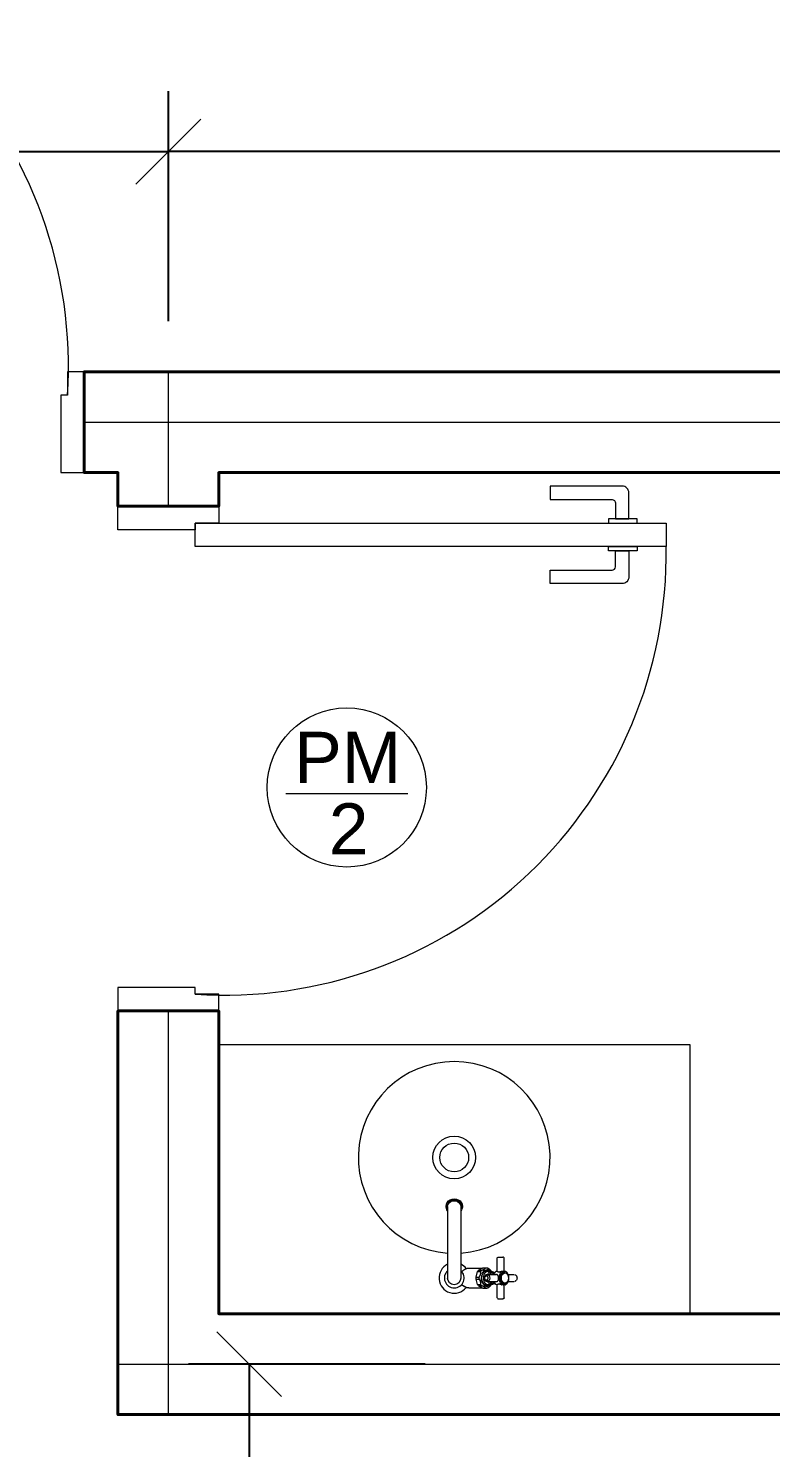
# Model space of a CAD drawing. Header units: millimetres. Extents: x 1865 to 2133, y 1062 to 1142.
# Drawn here: x 1975.073 to 1976.176, y 1084.505 to 1086.614 of the extents above; entities that cross this region are included whole.
import ezdxf

# ---------------------------------------------------------------- set-up
doc = ezdxf.new("R2010")
doc.units = ezdxf.units.MM
doc.header["$PDMODE"] = 35
doc.linetypes.add('CONTINU', pattern=[0])
for name, color, linetype, lineweight in [('Cota', 7, 'Continuous', 9), ('Eixo', 1, 'Continuous', 9), ('ESQUADRIAS', 250, 'Continuous', 9), ('L_DECA', 7, 'Continuous', 13), ('Plarga', 7, 'Continuous', 40), ('texto', 7, 'Continuous', 13)]:
    doc.layers.add(name, color=color, linetype=linetype, lineweight=lineweight)
doc.styles.add('arial', font='arial.ttf')
doc.styles.add('romans15', font='romans.shx', dxfattribs={"width": 0.9, "oblique": 15})
doc.dimstyles.new('COTA_50', dxfattribs={"dimscale": 0.5, "dimtxt": 0.181, "dimasz": 0.193, "dimexe": 0.18, "dimexo": 0.15, "dimgap": 0.085, "dimtad": 1, "dimzin": 4, "dimdsep": 46, "dimtxsty": 'romans15', "dimblk1": 'OBLIQUE', "dimblk2": 'OBLIQUE', "dimsah": 1, "dimcen": 0.09, "dimclrd": 256, "dimclre": 256, "dimclrt": 256, "dimadec": 0, "dimazin": 0, "dimtfac": 1, "dimtmove": 2, "dimatfit": 3, "dimldrblk": 'NONE', "dimfxl": 1, "dimtolj": 1, "dimtzin": 1, "dimarcsym": 0})

# ---------------------------------------------------------------- blocks, each defined once
blk = doc.blocks.new('_OBLIQUE')
at = {"color": 0, "linetype": 'ByBlock'}
blk.add_line((-0.5, -0.5), (0.5, 0.5), dxfattribs=at)
blk = doc.blocks.new('*D245')
at = {"layer": 'Cota', "lineweight": -2, "transparency": 16777216}
for p, q in [((1975.6628, 1084.6293), (1975.3109, 1084.6293)), ((1975.4009, 1084.6293), (1975.4009, 1080.5293)), ((1975.1852, 1080.5293), (1975.4909, 1080.5293))]:
    blk.add_line(p, q, dxfattribs=at)
at = {"layer": 'Defpoints', "color": 0, "transparency": 16777216}
for p in [(1975.7378, 1084.6293), (1975.1102, 1080.5293), (1975.4009, 1080.5293)]:
    blk.add_point(p, dxfattribs=at)
at = {"layer": 'Cota', "lineweight": -2, "transparency": 16777216, "xscale": 0.0965, "yscale": 0.0965, "zscale": 0.0965}
for p, rotation in [((1975.4009, 1084.6293), 90), ((1975.4009, 1080.5293), 270)]:
    blk.add_blockref('_OBLIQUE', p, dxfattribs=dict(at, rotation=rotation))
at = {"layer": 'Cota', "transparency": 16777216, "insert": (1975.3131, 1082.5793), "char_height": 0.0905, "attachment_point": 5, "rotation": 90, "style": 'romans15'}
blk.add_mtext('\\A1;4.10', dxfattribs=at)
blk = doc.blocks.new('_None')
blk = doc.blocks.new('*D261')
at = {"layer": 'Cota', "lineweight": -2, "transparency": 16777216}
for p, q in [((1975.2808, 1086.1793), (1975.2808, 1086.5214)), ((1977.6308, 1086.1749), (1977.6308, 1086.5214)), ((1977.6308, 1086.4314), (1975.2808, 1086.4314))]:
    blk.add_line(p, q, dxfattribs=at)
at = {"layer": 'Defpoints', "color": 0, "transparency": 16777216}
for p in [(1975.2808, 1086.4314), (1975.2808, 1086.1043), (1977.6308, 1086.0999)]:
    blk.add_point(p, dxfattribs=at)
at = {"layer": 'Cota', "lineweight": -2, "transparency": 16777216, "xscale": 0.0965, "yscale": 0.0965, "zscale": 0.0965, "rotation": 180}
blk.add_blockref('_OBLIQUE', (1975.2808, 1086.4314), dxfattribs=at)
at = {"layer": 'Cota', "lineweight": -2, "transparency": 16777216, "xscale": 0.0965, "yscale": 0.0965, "zscale": 0.0965}
blk.add_blockref('_OBLIQUE', (1977.6308, 1086.4314), dxfattribs=at)
at = {"layer": 'Cota', "transparency": 16777216, "insert": (1976.4558, 1086.5191), "char_height": 0.0905, "attachment_point": 5, "style": 'romans15'}
blk.add_mtext('\\A1;2.35', dxfattribs=at)
blk = doc.blocks.new('*D262')
at = {"layer": 'Cota', "lineweight": -2, "transparency": 16777216}
for p, q in [((1974.2808, 1086.1749), (1974.2808, 1086.5214)), ((1975.2808, 1086.1793), (1975.2808, 1086.5214)), ((1974.2808, 1086.4314), (1975.2808, 1086.4314))]:
    blk.add_line(p, q, dxfattribs=at)
at = {"layer": 'Defpoints', "color": 0, "transparency": 16777216}
for p in [(1975.2808, 1086.4314), (1974.2808, 1086.0999), (1975.2808, 1086.1043)]:
    blk.add_point(p, dxfattribs=at)
at = {"layer": 'Cota', "lineweight": -2, "transparency": 16777216, "xscale": 0.0965, "yscale": 0.0965, "zscale": 0.0965, "rotation": 180}
blk.add_blockref('_OBLIQUE', (1974.2808, 1086.4314), dxfattribs=at)
at = {"layer": 'Cota', "lineweight": -2, "transparency": 16777216, "xscale": 0.0965, "yscale": 0.0965, "zscale": 0.0965}
blk.add_blockref('_OBLIQUE', (1975.2808, 1086.4314), dxfattribs=at)
at = {"layer": 'Cota', "transparency": 16777216, "insert": (1974.7808, 1086.5191), "char_height": 0.0905, "attachment_point": 5, "style": 'romans15'}
blk.add_mtext('\\A1;1.00', dxfattribs=at)
blk = doc.blocks.new('*D629')
at = {"layer": 'Cota', "lineweight": -2, "transparency": 16777216}
for p, q in [((1962.8642, 1091.4446), (1962.574, 1091.2937)), ((1962.6539, 1091.3352), (1975.5039, 1066.6352)), ((1975.7142, 1066.7446), (1975.424, 1066.5937))]:
    blk.add_line(p, q, dxfattribs=at)
at = {"layer": 'Defpoints', "color": 0, "transparency": 16777216}
for p in [(1962.9308, 1091.4793), (1975.7808, 1066.7793), (1975.5039, 1066.6352)]:
    blk.add_point(p, dxfattribs=at)
at = {"layer": 'Cota', "lineweight": -2, "transparency": 16777216, "xscale": 0.0965, "yscale": 0.0965, "zscale": 0.0965}
for p, rotation in [((1962.6539, 1091.3352), 117.4853861439191), ((1975.5039, 1066.6352), 297.4853861439191)]:
    blk.add_blockref('_OBLIQUE', p, dxfattribs=dict(at, rotation=rotation))
at = {"layer": 'Cota', "transparency": 16777216, "insert": (1969.1567, 1079.0257), "char_height": 0.0905, "attachment_point": 5, "rotation": 297.4854, "style": 'romans15'}
blk.add_mtext('\\A1;27.84', dxfattribs=at)

msp = doc.modelspace()

# ---------------------------------------------------------------- linework, layer by layer
at = {"layer": 'Cota', "color": 0}
msp.add_lwpolyline([(1975.4553, 1085.4772), (1975.6366, 1085.4772)], dxfattribs=at)
msp.add_circle((1975.546, 1085.4864), 0.1183, dxfattribs=at)
at = {"layer": 'Eixo'}
for points in [[(1975.2808, 1085.9043), (1975.2808, 1086.1043)], [(1975.1558, 1086.0293), (1977.7058, 1086.0293)], [(1975.2808, 1084.5543), (1975.2808, 1085.1543)], [(1975.2058, 1084.6293), (1977.7058, 1084.6293)]]:
    msp.add_lwpolyline(points, dxfattribs=at)
at = {"layer": 'ESQUADRIAS'}
for points in [[(1975.1558, 1085.9543), (1975.1558, 1086.1043), (1975.1308, 1086.1043), (1975.1308, 1086.0693), (1975.1208, 1086.0693), (1975.1208, 1085.9543)], [(1975.2058, 1085.9043), (1975.3558, 1085.9043), (1975.3558, 1085.8793), (1975.3208, 1085.8793), (1975.3208, 1085.8693), (1975.2058, 1085.8693)], [(1975.3208, 1085.8443), (1975.3208, 1085.8793), (1976.0208, 1085.8793), (1976.0208, 1085.8443)], [(1975.9353, 1085.8856), (1975.9353, 1085.8793), (1975.9779, 1085.8793), (1975.9779, 1085.8856)], [(1975.9353, 1085.8379), (1975.9353, 1085.8443), (1975.9779, 1085.8443), (1975.9779, 1085.8379)], [(1975.2058, 1085.1543), (1975.3558, 1085.1543), (1975.3558, 1085.1793), (1975.3208, 1085.1793), (1975.3208, 1085.1893), (1975.2058, 1085.1893)]]:
    msp.add_lwpolyline(points, close=True, dxfattribs=at)
for points in [[(1975.9653, 1085.8856), (1975.9653, 1085.9242, 0.414214), (1975.9553, 1085.9342), (1975.8483, 1085.9342), (1975.8483, 1085.9142), (1975.9403, 1085.9142, -0.414214), (1975.9453, 1085.9092), (1975.9453, 1085.8856)], [(1975.9653, 1085.8379), (1975.9653, 1085.7993, -0.414214), (1975.9553, 1085.7893), (1975.8483, 1085.7893), (1975.8483, 1085.8093), (1975.9403, 1085.8093, 0.414214), (1975.9453, 1085.8143), (1975.9453, 1085.8379)]]:
    msp.add_lwpolyline(points, format="xyb", close=True, dxfattribs=at)
for centre, start, end in [((1974.4757, 1086.1128), 356.1934, 90.869), ((1975.3644, 1085.8343), 266.1934, 0.869)]:
    msp.add_arc(centre, 0.6565, start, end, dxfattribs=at)
at = {"layer": 'L_DECA'}
msp.add_lwpolyline([(1975.3558, 1084.7043), (1975.3558, 1085.1043), (1976.0558, 1085.1043), (1976.0558, 1084.7043), (1975.3558, 1084.7043)], dxfattribs=at)
at = {"layer": 'L_DECA', "linetype": 'CONTINU', "lineweight": 5}
for points in [[(1975.7058, 1084.9047, -1), (1975.7058, 1084.9683)], [(1975.7058, 1084.9151, -1), (1975.7058, 1084.9579)], [(1975.7058, 1084.9683, -1), (1975.7058, 1084.9047)], [(1975.7058, 1084.9579, -1), (1975.7058, 1084.9151)], [(1975.7168, 1084.7671, -0.006556), (1975.7189, 1084.7687)], [(1975.7405, 1084.7668, -0.046105), (1975.742, 1084.7689)], [(1975.7452, 1084.7668, -0.046085), (1975.7466, 1084.7689)], [(1975.7519, 1084.7609, 0.203855), (1975.7516, 1084.7606)], [(1975.754, 1084.7623, 0.14855), (1975.7535, 1084.7622)], [(1975.754, 1084.7623, -0.087895), (1975.7549, 1084.7625)], [(1975.7597, 1084.7689, -0.046677), (1975.7611, 1084.7669)], [(1975.7612, 1084.7669), (1975.7618, 1084.7669, -0.061494), (1975.7629, 1084.7666)], [(1975.7633, 1084.7665, 0.139221), (1975.7629, 1084.7666)], [(1975.765, 1084.7643, 0.049914), (1975.7641, 1084.7625)], [(1975.765, 1084.7643, -0.190053), (1975.7653, 1084.7646)], [(1975.7684, 1084.7672, -0.139204), (1975.7689, 1084.7673)], [(1975.7815, 1084.7673, -0.137981), (1975.7818, 1084.7673)], [(1975.7849, 1084.7646, -0.186293), (1975.7851, 1084.7645)], [(1975.7958, 1084.7623, -0.148543), (1975.7962, 1084.7622)], [(1975.7979, 1084.7609, -0.203841), (1975.7981, 1084.7606)], [(1975.7156, 1084.7573, -1), (1975.6959, 1084.7573)], [(1975.7168, 1084.7475, 0.006555), (1975.7189, 1084.746)], [(1975.742, 1084.7457, -0.047219), (1975.7405, 1084.7479)], [(1975.7466, 1084.7457, -0.047199), (1975.7452, 1084.7479)], [(1975.7474, 1084.7512, -0.048815), (1975.7465, 1084.7541)], [(1975.7519, 1084.7538, -0.203827), (1975.7516, 1084.7541)], [(1975.754, 1084.7523, -0.148551), (1975.7535, 1084.7525)], [(1975.7549, 1084.7521, -0.088714), (1975.754, 1084.7523)], [(1975.7611, 1084.7477, -0.031672), (1975.7602, 1084.7463)], [(1975.7629, 1084.748), (1975.7624, 1084.7479, -0.063098), (1975.7612, 1084.7477)], [(1975.7633, 1084.7481, -0.139217), (1975.7629, 1084.748)], [(1975.7641, 1084.7521, 0.048704), (1975.765, 1084.7504)], [(1975.765, 1084.7504, 0.190077), (1975.7653, 1084.7501)], [(1975.7684, 1084.7475, 0.139219), (1975.7689, 1084.7473)], [(1975.7815, 1084.7473, 0.137983), (1975.7818, 1084.7474)], [(1975.7849, 1084.75, 0.186391), (1975.7851, 1084.7502)], [(1975.7958, 1084.7523, 0.148556), (1975.7962, 1084.7525)], [(1975.7979, 1084.7538, 0.203821), (1975.7981, 1084.7541)]]:
    msp.add_lwpolyline(points, format="xyb", dxfattribs=at)
at = {"layer": 'L_DECA', "lineweight": 5}
for points in [[(1975.6937, 1084.8634), (1975.6937, 1084.8643)], [(1975.7179, 1084.8634), (1975.7179, 1084.8643)]]:
    msp.add_lwpolyline(points, dxfattribs=at)
at = {"layer": 'L_DECA', "linetype": 'CONTINU', "lineweight": 5}
for points in [[(1975.6959, 1084.8634), (1975.6959, 1084.7573)], [(1975.7156, 1084.8634), (1975.7156, 1084.7573)], [(1975.7697, 1084.7865), (1975.7698, 1084.7873), (1975.7702, 1084.7879), (1975.7709, 1084.7883)], [(1975.7697, 1084.767), (1975.7697, 1084.7865)], [(1975.7709, 1084.7883), (1975.7716, 1084.7884)], [(1975.7716, 1084.7884), (1975.7782, 1084.7884)], [(1975.7789, 1084.7883), (1975.7782, 1084.7884)], [(1975.7801, 1084.7865), (1975.7799, 1084.7873), (1975.7795, 1084.7879), (1975.7789, 1084.7883)], [(1975.7801, 1084.7677), (1975.7801, 1084.7865)], [(1975.7189, 1084.7687), (1975.7199, 1084.7693)], [(1975.7199, 1084.7693), (1975.7204, 1084.7696)], [(1975.7204, 1084.7696), (1975.7212, 1084.7701)], [(1975.7212, 1084.7701), (1975.7217, 1084.7704)], [(1975.7217, 1084.7704), (1975.7221, 1084.7706)], [(1975.7221, 1084.7706), (1975.7229, 1084.7711)], [(1975.7229, 1084.7711), (1975.7237, 1084.7715)], [(1975.7237, 1084.7715), (1975.7239, 1084.7716)], [(1975.7239, 1084.7716), (1975.7243, 1084.7717)], [(1975.7243, 1084.7717), (1975.7247, 1084.7718)], [(1975.7247, 1084.7718), (1975.725, 1084.7718)], [(1975.725, 1084.7718), (1975.7252, 1084.7718)], [(1975.7252, 1084.7718), (1975.7257, 1084.7719)], [(1975.7257, 1084.7719), (1975.7263, 1084.7719)], [(1975.7263, 1084.7719), (1975.7264, 1084.7719)], [(1975.7264, 1084.7719), (1975.7268, 1084.7719)], [(1975.7268, 1084.7719), (1975.7274, 1084.7719)], [(1975.7274, 1084.7719), (1975.7277, 1084.7719)], [(1975.7277, 1084.7719), (1975.747, 1084.7719)], [(1975.7382, 1084.7583), (1975.7383, 1084.7586)], [(1975.7382, 1084.7581), (1975.7382, 1084.7583)], [(1975.7382, 1084.7578), (1975.7382, 1084.7581)], [(1975.7383, 1084.7588), (1975.7405, 1084.7668)], [(1975.7383, 1084.7588), (1975.7429, 1084.7588)], [(1975.7383, 1084.7586), (1975.7383, 1084.7588)], [(1975.7405, 1084.7668), (1975.7452, 1084.7668)], [(1975.742, 1084.7689), (1975.7474, 1084.7722)], [(1975.742, 1084.7689), (1975.7466, 1084.7689)], [(1975.7429, 1084.7588), (1975.743, 1084.7589)], [(1975.7429, 1084.7584), (1975.7429, 1084.7588)], [(1975.7429, 1084.7573), (1975.7429, 1084.7584)], [(1975.743, 1084.7589), (1975.7431, 1084.759)], [(1975.7431, 1084.759), (1975.7432, 1084.7591)], [(1975.7432, 1084.7591), (1975.7433, 1084.7593)], [(1975.7433, 1084.7593), (1975.7434, 1084.7594)], [(1975.7434, 1084.7594), (1975.7435, 1084.7595)], [(1975.7435, 1084.7596), (1975.7436, 1084.7597)], [(1975.7435, 1084.7595), (1975.7435, 1084.7596)], [(1975.7436, 1084.7597), (1975.7437, 1084.7599)], [(1975.7437, 1084.7599), (1975.7438, 1084.76)], [(1975.7438, 1084.7601), (1975.7439, 1084.7603)], [(1975.7438, 1084.76), (1975.7438, 1084.7601)], [(1975.7439, 1084.7603), (1975.744, 1084.7605)], [(1975.744, 1084.7605), (1975.7442, 1084.7608)], [(1975.7442, 1084.7608), (1975.7443, 1084.7611)], [(1975.7443, 1084.7611), (1975.7444, 1084.7613)], [(1975.7444, 1084.7613), (1975.7445, 1084.7616)], [(1975.7445, 1084.7616), (1975.7446, 1084.7619)], [(1975.7446, 1084.7619), (1975.7447, 1084.7622)], [(1975.7447, 1084.7622), (1975.7448, 1084.7625)], [(1975.7448, 1084.7625), (1975.7449, 1084.7628)], [(1975.7449, 1084.7628), (1975.745, 1084.7632)], [(1975.745, 1084.7635), (1975.7451, 1084.7637)], [(1975.745, 1084.7632), (1975.745, 1084.7635)], [(1975.7451, 1084.7637), (1975.7452, 1084.7641)], [(1975.7452, 1084.7666), (1975.7452, 1084.7668)], [(1975.7453, 1084.7664), (1975.7452, 1084.7666)], [(1975.7452, 1084.7645), (1975.7453, 1084.7647)], [(1975.7452, 1084.7643), (1975.7452, 1084.7645)], [(1975.7452, 1084.7641), (1975.7452, 1084.7643)], [(1975.7453, 1084.7662), (1975.7453, 1084.7664)], [(1975.7453, 1084.7661), (1975.7453, 1084.7662)], [(1975.7453, 1084.766), (1975.7453, 1084.7661)], [(1975.7453, 1084.7659), (1975.7453, 1084.766)], [(1975.7454, 1084.7658), (1975.7453, 1084.7659)], [(1975.7453, 1084.7655), (1975.7454, 1084.7656)], [(1975.7453, 1084.7653), (1975.7453, 1084.7655)], [(1975.7453, 1084.7651), (1975.7453, 1084.7653)], [(1975.7453, 1084.7649), (1975.7453, 1084.7651)], [(1975.7453, 1084.7647), (1975.7453, 1084.7649)], [(1975.7454, 1084.7656), (1975.7454, 1084.7658)], [(1975.7474, 1084.7635), (1975.7468, 1084.7618), (1975.7464, 1084.76), (1975.7462, 1084.7582)], [(1975.7462, 1084.7573), (1975.7462, 1084.7582)], [(1975.7466, 1084.7689), (1975.7467, 1084.7689)], [(1975.7467, 1084.7689), (1975.7468, 1084.769)], [(1975.7468, 1084.769), (1975.747, 1084.769)], [(1975.747, 1084.769), (1975.7471, 1084.7691)], [(1975.747, 1084.7573), (1975.7472, 1084.7603), (1975.748, 1084.7629), (1975.7492, 1084.7652), (1975.7507, 1084.7669), (1975.7526, 1084.768), (1975.7546, 1084.7684)], [(1975.7471, 1084.7691), (1975.7472, 1084.7691)], [(1975.7472, 1084.7691), (1975.7473, 1084.7691)], [(1975.7473, 1084.7691), (1975.7474, 1084.7692)], [(1975.7474, 1084.7722), (1975.7476, 1084.7722)], [(1975.7474, 1084.7692), (1975.7475, 1084.7692)], [(1975.7474, 1084.7635), (1975.748, 1084.7648)], [(1975.7475, 1084.7692), (1975.7476, 1084.7693)], [(1975.7476, 1084.7722), (1975.7477, 1084.7723)], [(1975.7476, 1084.7693), (1975.7478, 1084.7693)], [(1975.7477, 1084.7723), (1975.7479, 1084.7723)], [(1975.7478, 1084.7693), (1975.7479, 1084.7694)], [(1975.7479, 1084.7723), (1975.7481, 1084.7723)], [(1975.7479, 1084.7694), (1975.748, 1084.7694)], [(1975.748, 1084.7694), (1975.7482, 1084.7695)], [(1975.748, 1084.7648), (1975.7487, 1084.766)], [(1975.7481, 1084.7723), (1975.7483, 1084.7723)], [(1975.7482, 1084.7695), (1975.7484, 1084.7696)], [(1975.7483, 1084.7723), (1975.7484, 1084.7723)], [(1975.7484, 1084.7723), (1975.7531, 1084.7724)], [(1975.7484, 1084.7696), (1975.7486, 1084.7697)], [(1975.7486, 1084.7697), (1975.7488, 1084.7698)], [(1975.7487, 1084.766), (1975.7491, 1084.7666)], [(1975.7488, 1084.7698), (1975.7489, 1084.7699)], [(1975.7489, 1084.7699), (1975.749, 1084.7699)], [(1975.749, 1084.7699), (1975.7493, 1084.77)], [(1975.7491, 1084.7666), (1975.7504, 1084.7679)], [(1975.7557, 1084.7669), (1975.7539, 1084.7666), (1975.7524, 1084.7656), (1975.751, 1084.7641), (1975.75, 1084.7622), (1975.7493, 1084.7599), (1975.7491, 1084.7573)], [(1975.7493, 1084.77), (1975.7494, 1084.7701)], [(1975.7494, 1084.7701), (1975.7496, 1084.7702)], [(1975.7496, 1084.7702), (1975.7498, 1084.7704)], [(1975.7498, 1084.7704), (1975.7501, 1084.7705)], [(1975.7501, 1084.7705), (1975.7503, 1084.7706)], [(1975.7503, 1084.7706), (1975.7505, 1084.7707)], [(1975.7504, 1084.7679), (1975.751, 1084.7684), (1975.7517, 1084.7688), (1975.7524, 1084.7691)], [(1975.7505, 1084.7707), (1975.7508, 1084.7709)], [(1975.7516, 1084.7606), (1975.7511, 1084.7596), (1975.7508, 1084.7585), (1975.7507, 1084.7573)], [(1975.7508, 1084.7709), (1975.7509, 1084.771)], [(1975.7509, 1084.771), (1975.7511, 1084.7712)], [(1975.7511, 1084.7712), (1975.7513, 1084.7713)], [(1975.7513, 1084.7713), (1975.7514, 1084.7714)], [(1975.7513, 1084.7582), (1975.7515, 1084.7587)], [(1975.7513, 1084.7578), (1975.7513, 1084.7582)], [(1975.7514, 1084.7714), (1975.7515, 1084.7715)], [(1975.7515, 1084.7715), (1975.7516, 1084.7716)], [(1975.7515, 1084.7587), (1975.7516, 1084.759)], [(1975.7516, 1084.7716), (1975.7517, 1084.7717)], [(1975.7516, 1084.759), (1975.7518, 1084.7594)], [(1975.7517, 1084.7717), (1975.7518, 1084.7718)], [(1975.7518, 1084.7718), (1975.7519, 1084.7719)], [(1975.7518, 1084.7594), (1975.752, 1084.7597)], [(1975.7519, 1084.7719), (1975.752, 1084.772)], [(1975.7535, 1084.7622), (1975.7529, 1084.7619), (1975.7523, 1084.7614), (1975.7519, 1084.7609)], [(1975.752, 1084.7721), (1975.7531, 1084.7724)], [(1975.752, 1084.772), (1975.752, 1084.7721)], [(1975.752, 1084.7597), (1975.7522, 1084.76)], [(1975.7522, 1084.76), (1975.7525, 1084.7602)], [(1975.7524, 1084.7691), (1975.7535, 1084.7695)], [(1975.7525, 1084.7602), (1975.7528, 1084.7604)], [(1975.7528, 1084.7604), (1975.753, 1084.7605)], [(1975.753, 1084.7605), (1975.7534, 1084.7606)], [(1975.7538, 1084.7722), (1975.7531, 1084.7724)], [(1975.7534, 1084.7606), (1975.7537, 1084.7606)], [(1975.7535, 1084.7695), (1975.7546, 1084.7696)], [(1975.754, 1084.7606), (1975.7537, 1084.7606)], [(1975.7541, 1084.7722), (1975.7538, 1084.7722)], [(1975.7543, 1084.7605), (1975.754, 1084.7606)], [(1975.7564, 1084.7719), (1975.7541, 1084.7722)], [(1975.7542, 1084.7722), (1975.7541, 1084.7722)], [(1975.7544, 1084.7722), (1975.7542, 1084.7722)], [(1975.7546, 1084.7603), (1975.7543, 1084.7605)], [(1975.7545, 1084.7721), (1975.7544, 1084.7722)], [(1975.7546, 1084.7721), (1975.7545, 1084.7721)], [(1975.7548, 1084.772), (1975.7546, 1084.7721)], [(1975.7551, 1084.7695), (1975.7546, 1084.7696)], [(1975.7546, 1084.7684), (1975.7559, 1084.7683), (1975.7572, 1084.7678), (1975.7584, 1084.7669)], [(1975.7549, 1084.7601), (1975.7546, 1084.7603)], [(1975.7549, 1084.7719), (1975.7548, 1084.772)], [(1975.755, 1084.7719), (1975.7549, 1084.7719)], [(1975.7549, 1084.7625), (1975.7687, 1084.7625)], [(1975.7549, 1084.7625), (1975.7564, 1084.7621), (1975.7576, 1084.761), (1975.7584, 1084.7593), (1975.7587, 1084.7573)], [(1975.7552, 1084.7599), (1975.7549, 1084.7601)], [(1975.7552, 1084.7718), (1975.755, 1084.7719)], [(1975.7588, 1084.7679), (1975.7576, 1084.7687), (1975.7564, 1084.7693), (1975.7551, 1084.7695)], [(1975.7553, 1084.7718), (1975.7552, 1084.7718)], [(1975.7554, 1084.7597), (1975.7552, 1084.7599)], [(1975.7554, 1084.7717), (1975.7553, 1084.7718)], [(1975.7555, 1084.7717), (1975.7554, 1084.7717)], [(1975.7556, 1084.7593), (1975.7554, 1084.7597)], [(1975.7557, 1084.7716), (1975.7555, 1084.7717)], [(1975.7558, 1084.759), (1975.7556, 1084.7593)], [(1975.7559, 1084.7715), (1975.7557, 1084.7716)], [(1975.7557, 1084.7669), (1975.7612, 1084.7669)], [(1975.7557, 1084.7625), (1975.7568, 1084.7644), (1975.7581, 1084.7658), (1975.7596, 1084.7666), (1975.7612, 1084.7669)], [(1975.7559, 1084.7585), (1975.7558, 1084.759)], [(1975.7561, 1084.7714), (1975.7559, 1084.7715)], [(1975.756, 1084.7582), (1975.7559, 1084.7585)], [(1975.7561, 1084.7577), (1975.756, 1084.7582)], [(1975.7564, 1084.7713), (1975.7561, 1084.7714)], [(1975.7564, 1084.7713), (1975.7564, 1084.7719)], [(1975.7565, 1084.7712), (1975.7564, 1084.7713)], [(1975.7568, 1084.7711), (1975.7565, 1084.7712)], [(1975.757, 1084.7709), (1975.7568, 1084.7711)], [(1975.7572, 1084.7708), (1975.757, 1084.7709)], [(1975.7574, 1084.7707), (1975.7572, 1084.7708)], [(1975.7576, 1084.7705), (1975.7574, 1084.7707)], [(1975.7579, 1084.7704), (1975.7576, 1084.7705)], [(1975.7581, 1084.7703), (1975.7579, 1084.7704)], [(1975.7579, 1084.7625), (1975.7583, 1084.7631)], [(1975.7582, 1084.7702), (1975.7581, 1084.7703)], [(1975.7584, 1084.77), (1975.7582, 1084.7702)], [(1975.7583, 1084.7631), (1975.7584, 1084.7633)], [(1975.7586, 1084.7699), (1975.7584, 1084.77)], [(1975.7584, 1084.7633), (1975.759, 1084.764)], [(1975.7584, 1084.7625), (1975.7586, 1084.7628)], [(1975.7587, 1084.7699), (1975.7586, 1084.7699)], [(1975.7586, 1084.7628), (1975.759, 1084.7633)], [(1975.7588, 1084.7698), (1975.7587, 1084.7699)], [(1975.7589, 1084.7697), (1975.7588, 1084.7698)], [(1975.7597, 1084.7669), (1975.7588, 1084.7679)], [(1975.759, 1084.7696), (1975.7589, 1084.7697)], [(1975.7591, 1084.7695), (1975.759, 1084.7696)], [(1975.759, 1084.764), (1975.7595, 1084.7644)], [(1975.759, 1084.7633), (1975.7592, 1084.7635)], [(1975.7592, 1084.7694), (1975.7591, 1084.7695)], [(1975.7597, 1084.7689), (1975.7592, 1084.7694)], [(1975.7592, 1084.7635), (1975.7594, 1084.7637)], [(1975.7594, 1084.7637), (1975.7598, 1084.7641)], [(1975.7595, 1084.7644), (1975.7596, 1084.7645)], [(1975.7596, 1084.7645), (1975.7602, 1084.765)], [(1975.7598, 1084.7641), (1975.7603, 1084.7644)], [(1975.7602, 1084.765), (1975.7609, 1084.7653)], [(1975.7603, 1084.7644), (1975.7606, 1084.7646)], [(1975.7606, 1084.7646), (1975.7608, 1084.7647)], [(1975.7608, 1084.7647), (1975.7613, 1084.7649)], [(1975.7609, 1084.7653), (1975.7616, 1084.7655)], [(1975.7613, 1084.7649), (1975.7618, 1084.765)], [(1975.7616, 1084.7655), (1975.7623, 1084.7655)], [(1975.7618, 1084.765), (1975.7623, 1084.765)], [(1975.7619, 1084.7625), (1975.7625, 1084.7629), (1975.7631, 1084.7631), (1975.7637, 1084.7631)], [(1975.7631, 1084.7654), (1975.7623, 1084.7655)], [(1975.7627, 1084.765), (1975.7623, 1084.765)], [(1975.7631, 1084.7649), (1975.7627, 1084.765)], [(1975.7637, 1084.7652), (1975.7631, 1084.7654)], [(1975.7635, 1084.7648), (1975.7631, 1084.7649)], [(1975.7656, 1084.7649), (1975.7648, 1084.7656), (1975.7641, 1084.7661), (1975.7633, 1084.7665)], [(1975.7639, 1084.7646), (1975.7635, 1084.7648)], [(1975.7638, 1084.7652), (1975.7637, 1084.7652)], [(1975.7637, 1084.7631), (1975.7644, 1084.7631)], [(1975.7645, 1084.7648), (1975.7638, 1084.7652)], [(1975.7642, 1084.7645), (1975.7639, 1084.7646)], [(1975.7646, 1084.7642), (1975.7642, 1084.7645)], [(1975.7651, 1084.7644), (1975.7645, 1084.7648)], [(1975.7697, 1084.7676), (1975.7681, 1084.767), (1975.7667, 1084.7659), (1975.7655, 1084.7643), (1975.7646, 1084.7625)], [(1975.7649, 1084.764), (1975.7646, 1084.7642)], [(1975.7684, 1084.7672), (1975.7672, 1084.7666), (1975.7662, 1084.7657), (1975.7653, 1084.7646)], [(1975.7693, 1084.7625), (1975.7687, 1084.7625)], [(1975.7696, 1084.7624), (1975.7693, 1084.7625)], [(1975.7697, 1084.7623), (1975.7696, 1084.7624)], [(1975.7697, 1084.7669), (1975.7697, 1084.767)], [(1975.7698, 1084.7667), (1975.7697, 1084.7669)], [(1975.7699, 1084.7622), (1975.7697, 1084.7623)], [(1975.77, 1084.7666), (1975.7698, 1084.7667)], [(1975.7702, 1084.762), (1975.7699, 1084.7622)], [(1975.7702, 1084.7665), (1975.77, 1084.7666)], [(1975.7705, 1084.7664), (1975.7702, 1084.7665)], [(1975.7703, 1084.7619), (1975.7702, 1084.762)], [(1975.7704, 1084.7618), (1975.7703, 1084.7619)], [(1975.7705, 1084.7617), (1975.7704, 1084.7618)], [(1975.7708, 1084.7663), (1975.7705, 1084.7664)], [(1975.7708, 1084.7612), (1975.7705, 1084.7617)], [(1975.7713, 1084.7663), (1975.7708, 1084.7663)], [(1975.7709, 1084.761), (1975.7708, 1084.7612)], [(1975.7711, 1084.7607), (1975.7709, 1084.761)], [(1975.7712, 1084.7602), (1975.7711, 1084.7607)], [(1975.7712, 1084.7602), (1975.7714, 1084.7596)], [(1975.7713, 1084.7663), (1975.7718, 1084.7663)], [(1975.7714, 1084.7595), (1975.7714, 1084.7596)], [(1975.7715, 1084.7589), (1975.7714, 1084.7595)], [(1975.7715, 1084.7587), (1975.7715, 1084.7589)], [(1975.7716, 1084.7581), (1975.7715, 1084.7587)], [(1975.7716, 1084.7573), (1975.7716, 1084.7581)], [(1975.7718, 1084.7663), (1975.7719, 1084.7663)], [(1975.7719, 1084.7663), (1975.7723, 1084.7664)], [(1975.7723, 1084.7664), (1975.7724, 1084.7664)], [(1975.7724, 1084.7664), (1975.7726, 1084.7664)], [(1975.7726, 1084.7573), (1975.7729, 1084.7601), (1975.7736, 1084.7626), (1975.7747, 1084.7647), (1975.7761, 1084.7663), (1975.7778, 1084.7673), (1975.7797, 1084.7677)], [(1975.7726, 1084.7664), (1975.7729, 1084.7665)], [(1975.7729, 1084.7665), (1975.7732, 1084.7666)], [(1975.7732, 1084.7666), (1975.7734, 1084.7666)], [(1975.7734, 1084.7666), (1975.7737, 1084.7667)], [(1975.7737, 1084.7667), (1975.7741, 1084.7668)], [(1975.774, 1084.7586), (1975.7742, 1084.7598)], [(1975.774, 1084.7573), (1975.774, 1084.7586)], [(1975.7741, 1084.7668), (1975.7747, 1084.7669)], [(1975.7742, 1084.7599), (1975.7745, 1084.7611)], [(1975.7742, 1084.7598), (1975.7742, 1084.7599)], [(1975.7745, 1084.7611), (1975.7748, 1084.762)], [(1975.7747, 1084.7669), (1975.7754, 1084.7671)], [(1975.7748, 1084.762), (1975.7749, 1084.7622)], [(1975.7749, 1084.7622), (1975.7754, 1084.7633)], [(1975.7804, 1084.7497), (1975.7788, 1084.75), (1975.7775, 1084.7509), (1975.7764, 1084.7524), (1975.7756, 1084.7542), (1975.7752, 1084.7563), (1975.7752, 1084.7584), (1975.7756, 1084.7604), (1975.7764, 1084.7623), (1975.7775, 1084.7637), (1975.7788, 1084.7647), (1975.7804, 1084.765)], [(1975.7754, 1084.7671), (1975.7761, 1084.7673)], [(1975.7754, 1084.7633), (1975.7758, 1084.764)], [(1975.7758, 1084.764), (1975.776, 1084.7642)], [(1975.776, 1084.7642), (1975.7766, 1084.7649)], [(1975.7761, 1084.7673), (1975.7767, 1084.7674)], [(1975.7766, 1084.7649), (1975.7772, 1084.7655)], [(1975.7767, 1084.7674), (1975.7768, 1084.7675)], [(1975.7768, 1084.7675), (1975.7774, 1084.7676)], [(1975.7772, 1084.7655), (1975.7773, 1084.7656)], [(1975.7773, 1084.7656), (1975.778, 1084.7661)], [(1975.7774, 1084.7676), (1975.7776, 1084.7676)], [(1975.7776, 1084.7676), (1975.7781, 1084.7677)], [(1975.778, 1084.7661), (1975.7787, 1084.7664)], [(1975.7781, 1084.7677), (1975.7787, 1084.7677)], [(1975.7787, 1084.7677), (1975.7797, 1084.7677)], [(1975.7787, 1084.7664), (1975.7796, 1084.7667)], [(1975.7796, 1084.7667), (1975.7804, 1084.7667)], [(1975.7797, 1084.7677), (1975.78, 1084.7676), (1975.7803, 1084.7672), (1975.7804, 1084.7667)], [(1975.7797, 1084.7677), (1975.7803, 1084.7677), (1975.7809, 1084.7675), (1975.7815, 1084.7673)], [(1975.7813, 1084.7667), (1975.7804, 1084.7667)], [(1975.7804, 1084.765), (1975.7811, 1084.7649)], [(1975.782, 1084.7664), (1975.7813, 1084.7667)], [(1975.7849, 1084.7646), (1975.784, 1084.7658), (1975.7829, 1084.7667), (1975.7818, 1084.7673)], [(1975.7822, 1084.7664), (1975.782, 1084.7664)], [(1975.783, 1084.766), (1975.7822, 1084.7664)], [(1975.7836, 1084.7655), (1975.783, 1084.766)], [(1975.7837, 1084.7654), (1975.7836, 1084.7655)], [(1975.7844, 1084.7646), (1975.7837, 1084.7654)], [(1975.7849, 1084.764), (1975.7844, 1084.7646)], [(1975.785, 1084.7638), (1975.7849, 1084.764)], [(1975.7856, 1084.7629), (1975.785, 1084.7638)], [(1975.7871, 1084.7573), (1975.7868, 1084.76), (1975.7861, 1084.7624), (1975.7851, 1084.7645)], [(1975.786, 1084.762), (1975.7856, 1084.7629)], [(1975.786, 1084.7619), (1975.786, 1084.762)], [(1975.7864, 1084.7608), (1975.786, 1084.7619)], [(1975.7861, 1084.7625), (1975.7948, 1084.7625)], [(1975.7866, 1084.7598), (1975.7864, 1084.7608)], [(1975.7866, 1084.7596), (1975.7866, 1084.7598)], [(1975.7868, 1084.7585), (1975.7866, 1084.7596)], [(1975.7868, 1084.7573), (1975.7868, 1084.7585)], [(1975.7962, 1084.7622), (1975.7969, 1084.7619), (1975.7974, 1084.7614), (1975.7979, 1084.7609)], [(1975.7981, 1084.7606), (1975.7986, 1084.7596), (1975.799, 1084.7585), (1975.7991, 1084.7573)], [(1975.7189, 1084.746), (1975.7212, 1084.7446)], [(1975.7199, 1084.7454), (1975.7189, 1084.746)], [(1975.7204, 1084.7451), (1975.7199, 1084.7454)], [(1975.7217, 1084.7443), (1975.7212, 1084.7446)], [(1975.7221, 1084.744), (1975.7217, 1084.7443)], [(1975.7229, 1084.7436), (1975.7221, 1084.744)], [(1975.7237, 1084.7432), (1975.7229, 1084.7436)], [(1975.7239, 1084.7431), (1975.7237, 1084.7432)], [(1975.7243, 1084.743), (1975.7239, 1084.7431)], [(1975.7247, 1084.7429), (1975.7243, 1084.743)], [(1975.725, 1084.7428), (1975.7247, 1084.7429)], [(1975.7252, 1084.7428), (1975.725, 1084.7428)], [(1975.7257, 1084.7428), (1975.7252, 1084.7428)], [(1975.7263, 1084.7427), (1975.7257, 1084.7428)], [(1975.7264, 1084.7427), (1975.7263, 1084.7427)], [(1975.7268, 1084.7427), (1975.7264, 1084.7427)], [(1975.7274, 1084.7427), (1975.7268, 1084.7427)], [(1975.7274, 1084.7427), (1975.7277, 1084.7427)], [(1975.7277, 1084.7427), (1975.747, 1084.7427)], [(1975.7382, 1084.7576), (1975.7382, 1084.7578)], [(1975.7382, 1084.7573), (1975.7382, 1084.7576)], [(1975.7382, 1084.7571), (1975.7382, 1084.7573)], [(1975.7382, 1084.7568), (1975.7382, 1084.7571)], [(1975.7382, 1084.7566), (1975.7382, 1084.7568)], [(1975.7382, 1084.7563), (1975.7382, 1084.7566)], [(1975.7383, 1084.7561), (1975.7382, 1084.7563)], [(1975.7383, 1084.7558), (1975.7383, 1084.7561)], [(1975.7383, 1084.7558), (1975.7429, 1084.7558)], [(1975.7405, 1084.7479), (1975.7383, 1084.7558)], [(1975.7405, 1084.7479), (1975.7452, 1084.7479)], [(1975.742, 1084.7457), (1975.7466, 1084.7457)], [(1975.7474, 1084.7424), (1975.742, 1084.7457)], [(1975.7429, 1084.7558), (1975.7429, 1084.7573)], [(1975.743, 1084.7557), (1975.7429, 1084.7558)], [(1975.7431, 1084.7556), (1975.743, 1084.7557)], [(1975.7432, 1084.7555), (1975.7431, 1084.7556)], [(1975.7432, 1084.7555), (1975.7432, 1084.7555)], [(1975.7434, 1084.7553), (1975.7432, 1084.7555)], [(1975.7435, 1084.7551), (1975.7434, 1084.7553)], [(1975.7436, 1084.755), (1975.7435, 1084.7551)], [(1975.7436, 1084.7549), (1975.7436, 1084.755)], [(1975.7437, 1084.7548), (1975.7436, 1084.7549)], [(1975.7438, 1084.7546), (1975.7437, 1084.7548)], [(1975.7439, 1084.7545), (1975.7438, 1084.7546)], [(1975.7439, 1084.7543), (1975.7439, 1084.7545)], [(1975.744, 1084.7541), (1975.7439, 1084.7543)], [(1975.7442, 1084.7538), (1975.744, 1084.7541)], [(1975.7442, 1084.7536), (1975.7442, 1084.7538)], [(1975.7444, 1084.7533), (1975.7442, 1084.7536)], [(1975.7445, 1084.753), (1975.7444, 1084.7533)], [(1975.7446, 1084.7528), (1975.7445, 1084.753)], [(1975.7447, 1084.7523), (1975.7446, 1084.7528)], [(1975.7448, 1084.752), (1975.7447, 1084.7523)], [(1975.7449, 1084.7517), (1975.7448, 1084.752)], [(1975.745, 1084.7514), (1975.7449, 1084.7517)], [(1975.7451, 1084.7511), (1975.745, 1084.7514)], [(1975.7451, 1084.7507), (1975.7451, 1084.7511)], [(1975.7452, 1084.7506), (1975.7451, 1084.7507)], [(1975.7452, 1084.7503), (1975.7452, 1084.7506)], [(1975.7452, 1084.7502), (1975.7452, 1084.7503)], [(1975.7453, 1084.75), (1975.7452, 1084.7502)], [(1975.7452, 1084.748), (1975.7453, 1084.7481)], [(1975.7452, 1084.7479), (1975.7452, 1084.748)], [(1975.7453, 1084.7498), (1975.7453, 1084.75)], [(1975.7453, 1084.7495), (1975.7453, 1084.7498)], [(1975.7453, 1084.7494), (1975.7453, 1084.7495)], [(1975.7453, 1084.7491), (1975.7453, 1084.7494)], [(1975.7454, 1084.749), (1975.7453, 1084.7491)], [(1975.7453, 1084.7487), (1975.7454, 1084.7489)], [(1975.7453, 1084.7486), (1975.7453, 1084.7487)], [(1975.7453, 1084.7485), (1975.7453, 1084.7486)], [(1975.7453, 1084.7484), (1975.7453, 1084.7485)], [(1975.7453, 1084.7483), (1975.7453, 1084.7484)], [(1975.7453, 1084.7482), (1975.7453, 1084.7483)], [(1975.7453, 1084.7481), (1975.7453, 1084.7482)], [(1975.7454, 1084.7489), (1975.7454, 1084.749)], [(1975.7463, 1084.7558), (1975.7462, 1084.7573)], [(1975.7465, 1084.7541), (1975.7463, 1084.7558)], [(1975.7468, 1084.7457), (1975.7466, 1084.7457)], [(1975.7469, 1084.7457), (1975.7468, 1084.7457)], [(1975.747, 1084.7456), (1975.7469, 1084.7457)], [(1975.7546, 1084.7462), (1975.7526, 1084.7466), (1975.7507, 1084.7477), (1975.7492, 1084.7495), (1975.748, 1084.7517), (1975.7472, 1084.7544), (1975.747, 1084.7573)], [(1975.7471, 1084.7456), (1975.747, 1084.7456)], [(1975.7472, 1084.7456), (1975.7471, 1084.7456)], [(1975.7473, 1084.7455), (1975.7472, 1084.7456)], [(1975.7474, 1084.7455), (1975.7473, 1084.7455)], [(1975.7483, 1084.7493), (1975.7474, 1084.7512)], [(1975.7475, 1084.7454), (1975.7474, 1084.7455)], [(1975.7476, 1084.7424), (1975.7474, 1084.7424)], [(1975.7477, 1084.7454), (1975.7475, 1084.7454)], [(1975.7477, 1084.7424), (1975.7476, 1084.7424)], [(1975.7478, 1084.7453), (1975.7477, 1084.7454)], [(1975.7479, 1084.7424), (1975.7477, 1084.7424)], [(1975.7479, 1084.7453), (1975.7478, 1084.7453)], [(1975.7481, 1084.7452), (1975.7479, 1084.7453)], [(1975.7481, 1084.7424), (1975.7479, 1084.7424)], [(1975.7482, 1084.7451), (1975.7481, 1084.7452)], [(1975.7483, 1084.7424), (1975.7481, 1084.7424)], [(1975.7484, 1084.745), (1975.7482, 1084.7451)], [(1975.7487, 1084.7487), (1975.7483, 1084.7493)], [(1975.7484, 1084.7424), (1975.7483, 1084.7424)], [(1975.7486, 1084.745), (1975.7484, 1084.745)], [(1975.7484, 1084.7424), (1975.7531, 1084.7423)], [(1975.7487, 1084.7449), (1975.7486, 1084.745)], [(1975.7495, 1084.7476), (1975.7487, 1084.7487)], [(1975.7489, 1084.7448), (1975.7487, 1084.7449)], [(1975.7491, 1084.7447), (1975.7489, 1084.7448)], [(1975.7491, 1084.7573), (1975.7493, 1084.7548), (1975.75, 1084.7525), (1975.751, 1084.7505), (1975.7524, 1084.749), (1975.7539, 1084.7481), (1975.7557, 1084.7477)], [(1975.7492, 1084.7446), (1975.7491, 1084.7447)], [(1975.7495, 1084.7445), (1975.7492, 1084.7446)], [(1975.7504, 1084.7468), (1975.7495, 1084.7476)], [(1975.7497, 1084.7444), (1975.7495, 1084.7445)], [(1975.7499, 1084.7442), (1975.7497, 1084.7444)], [(1975.7501, 1084.7441), (1975.7499, 1084.7442)], [(1975.7504, 1084.744), (1975.7501, 1084.7441)], [(1975.7504, 1084.7468), (1975.7515, 1084.7459), (1975.7527, 1084.7454), (1975.754, 1084.7451)], [(1975.7506, 1084.7438), (1975.7504, 1084.744)], [(1975.7508, 1084.7437), (1975.7506, 1084.7438)], [(1975.7507, 1084.7573), (1975.7508, 1084.7561), (1975.7511, 1084.755), (1975.7516, 1084.7541)], [(1975.7509, 1084.7436), (1975.7508, 1084.7437)], [(1975.7511, 1084.7435), (1975.7509, 1084.7436)], [(1975.7512, 1084.7434), (1975.7511, 1084.7435)], [(1975.7514, 1084.7433), (1975.7512, 1084.7434)], [(1975.7513, 1084.7573), (1975.7513, 1084.7578)], [(1975.7513, 1084.7569), (1975.7513, 1084.7573)], [(1975.7513, 1084.7565), (1975.7513, 1084.7569)], [(1975.7514, 1084.7561), (1975.7513, 1084.7565)], [(1975.7516, 1084.7557), (1975.7514, 1084.7561)], [(1975.7515, 1084.7431), (1975.7514, 1084.7433)], [(1975.7516, 1084.7431), (1975.7515, 1084.7431)], [(1975.7517, 1084.7554), (1975.7516, 1084.7557)], [(1975.7517, 1084.743), (1975.7516, 1084.7431)], [(1975.7519, 1084.7551), (1975.7517, 1084.7554)], [(1975.7518, 1084.7429), (1975.7517, 1084.743)], [(1975.7519, 1084.7427), (1975.7518, 1084.7429)], [(1975.7521, 1084.7548), (1975.7519, 1084.7551)], [(1975.7519, 1084.7538), (1975.7524, 1084.7532), (1975.7529, 1084.7528), (1975.7535, 1084.7525)], [(1975.752, 1084.7426), (1975.7519, 1084.7427)], [(1975.752, 1084.7425), (1975.752, 1084.7426)], [(1975.7523, 1084.7424), (1975.752, 1084.7425)], [(1975.7524, 1084.7545), (1975.7521, 1084.7548)], [(1975.7531, 1084.7423), (1975.7523, 1084.7424)], [(1975.7527, 1084.7543), (1975.7524, 1084.7545)], [(1975.753, 1084.7541), (1975.7527, 1084.7543)], [(1975.7533, 1084.7541), (1975.753, 1084.7541)], [(1975.7531, 1084.7423), (1975.7541, 1084.7424)], [(1975.7537, 1084.754), (1975.7533, 1084.7541)], [(1975.7537, 1084.754), (1975.754, 1084.7541)], [(1975.754, 1084.7541), (1975.7543, 1084.7541)], [(1975.7546, 1084.7451), (1975.754, 1084.7451)], [(1975.7541, 1084.7424), (1975.7564, 1084.7428)], [(1975.7541, 1084.7424), (1975.7542, 1084.7425)], [(1975.7541, 1084.7424), (1975.7543, 1084.7425)], [(1975.7543, 1084.7541), (1975.7545, 1084.7543)], [(1975.7543, 1084.7425), (1975.7544, 1084.7425)], [(1975.7544, 1084.7425), (1975.7546, 1084.7426)], [(1975.7545, 1084.7543), (1975.7548, 1084.7544)], [(1975.7584, 1084.7477), (1975.7571, 1084.7469), (1975.7559, 1084.7464), (1975.7546, 1084.7462)], [(1975.7546, 1084.7451), (1975.7556, 1084.7452)], [(1975.7546, 1084.7426), (1975.7548, 1084.7427)], [(1975.7548, 1084.7544), (1975.7551, 1084.7547)], [(1975.7548, 1084.7427), (1975.7549, 1084.7427)], [(1975.7587, 1084.7573), (1975.7584, 1084.7553), (1975.7576, 1084.7537), (1975.7564, 1084.7525), (1975.7549, 1084.7521)], [(1975.7549, 1084.7521), (1975.7687, 1084.7521)], [(1975.7549, 1084.7427), (1975.7551, 1084.7428)], [(1975.7551, 1084.7547), (1975.7553, 1084.7549)], [(1975.7551, 1084.7428), (1975.7552, 1084.7428)], [(1975.7552, 1084.7428), (1975.7553, 1084.7429)], [(1975.7553, 1084.7549), (1975.7555, 1084.7552)], [(1975.7553, 1084.7429), (1975.7554, 1084.7429)], [(1975.7554, 1084.7429), (1975.7556, 1084.743)], [(1975.7555, 1084.7552), (1975.7557, 1084.7556)], [(1975.7556, 1084.7452), (1975.7568, 1084.7455)], [(1975.7556, 1084.743), (1975.7557, 1084.7431)], [(1975.7557, 1084.7556), (1975.7559, 1084.756)], [(1975.7612, 1084.7477), (1975.7596, 1084.748), (1975.7581, 1084.7489), (1975.7568, 1084.7503), (1975.7557, 1084.7521)], [(1975.7557, 1084.7477), (1975.7612, 1084.7477)], [(1975.7557, 1084.7431), (1975.7559, 1084.7432)], [(1975.7559, 1084.756), (1975.756, 1084.7565)], [(1975.7559, 1084.7432), (1975.7561, 1084.7433)], [(1975.756, 1084.7565), (1975.7561, 1084.7569)], [(1975.7561, 1084.7573), (1975.7561, 1084.7577)], [(1975.7561, 1084.7569), (1975.7561, 1084.7573)], [(1975.7561, 1084.7433), (1975.7563, 1084.7433)], [(1975.7563, 1084.7433), (1975.7565, 1084.7435)], [(1975.7564, 1084.7428), (1975.7564, 1084.7434)], [(1975.7565, 1084.7435), (1975.7568, 1084.7436)], [(1975.7588, 1084.7468), (1975.7581, 1084.7463), (1975.7575, 1084.7458), (1975.7568, 1084.7455)], [(1975.7568, 1084.7436), (1975.757, 1084.7437)], [(1975.757, 1084.7437), (1975.7573, 1084.7439)], [(1975.7573, 1084.7439), (1975.7575, 1084.744)], [(1975.7575, 1084.744), (1975.7577, 1084.7442)], [(1975.7577, 1084.7442), (1975.7579, 1084.7443)], [(1975.7579, 1084.7443), (1975.7581, 1084.7444)], [(1975.7582, 1084.7517), (1975.758, 1084.7521)], [(1975.7581, 1084.7444), (1975.7583, 1084.7446)], [(1975.7583, 1084.7515), (1975.7582, 1084.7517)], [(1975.7588, 1084.751), (1975.7583, 1084.7515)], [(1975.7583, 1084.7446), (1975.7584, 1084.7446)], [(1975.7586, 1084.7519), (1975.7584, 1084.7521)], [(1975.7584, 1084.7446), (1975.7586, 1084.7447)], [(1975.759, 1084.7514), (1975.7586, 1084.7519)], [(1975.7586, 1084.7447), (1975.7587, 1084.7448)], [(1975.7587, 1084.7448), (1975.7588, 1084.7449)], [(1975.7594, 1084.7503), (1975.7588, 1084.751)], [(1975.7588, 1084.7468), (1975.7597, 1084.7477)], [(1975.7588, 1084.7449), (1975.7589, 1084.7449)], [(1975.7589, 1084.7449), (1975.759, 1084.745)], [(1975.7592, 1084.7511), (1975.759, 1084.7514)], [(1975.759, 1084.745), (1975.7591, 1084.7451)], [(1975.7591, 1084.7451), (1975.7593, 1084.7453)], [(1975.7593, 1084.751), (1975.7592, 1084.7511)], [(1975.7596, 1084.7507), (1975.7593, 1084.751)], [(1975.7593, 1084.7453), (1975.7602, 1084.7463)], [(1975.7595, 1084.7502), (1975.7594, 1084.7503)], [(1975.76, 1084.7498), (1975.7595, 1084.7502)], [(1975.76, 1084.7504), (1975.7596, 1084.7507)], [(1975.7603, 1084.7502), (1975.76, 1084.7504)], [(1975.7607, 1084.7494), (1975.76, 1084.7498)], [(1975.7607, 1084.75), (1975.7603, 1084.7502)], [(1975.7611, 1084.7498), (1975.7607, 1084.75)], [(1975.7608, 1084.7494), (1975.7607, 1084.7494)], [(1975.7615, 1084.7492), (1975.7608, 1084.7494)], [(1975.7615, 1084.7497), (1975.7611, 1084.7498)], [(1975.7619, 1084.7497), (1975.7615, 1084.7497)], [(1975.7623, 1084.7491), (1975.7615, 1084.7492)], [(1975.7637, 1084.7515), (1975.763, 1084.7516), (1975.7624, 1084.7518), (1975.7619, 1084.7521)], [(1975.7623, 1084.7496), (1975.7619, 1084.7497)], [(1975.7623, 1084.7496), (1975.7628, 1084.7497)], [(1975.7623, 1084.7491), (1975.763, 1084.7492)], [(1975.7628, 1084.7497), (1975.7633, 1084.7498)], [(1975.763, 1084.7492), (1975.7637, 1084.7494)], [(1975.7633, 1084.7498), (1975.7638, 1084.75)], [(1975.7633, 1084.7481), (1975.7641, 1084.7485), (1975.7649, 1084.7491), (1975.7656, 1084.7498)], [(1975.7637, 1084.7515), (1975.7644, 1084.7515)], [(1975.7637, 1084.7494), (1975.7643, 1084.7497)], [(1975.7638, 1084.75), (1975.7639, 1084.75)], [(1975.7639, 1084.75), (1975.7643, 1084.7502)], [(1975.7643, 1084.7502), (1975.7648, 1084.7506)], [(1975.7643, 1084.7497), (1975.765, 1084.7501)], [(1975.7646, 1084.7521), (1975.766, 1084.7497), (1975.7677, 1084.748), (1975.7697, 1084.7471)], [(1975.7648, 1084.7506), (1975.7649, 1084.7506)], [(1975.765, 1084.7501), (1975.7651, 1084.7502)], [(1975.7653, 1084.7501), (1975.7662, 1084.7489), (1975.7673, 1084.748), (1975.7684, 1084.7475)], [(1975.7687, 1084.7521), (1975.7692, 1084.7522)], [(1975.7692, 1084.7522), (1975.7696, 1084.7523)], [(1975.7696, 1084.7523), (1975.7697, 1084.7523)], [(1975.7697, 1084.7523), (1975.7699, 1084.7525)], [(1975.7697, 1084.7477), (1975.7698, 1084.7479)], [(1975.7697, 1084.7476), (1975.7697, 1084.7477)], [(1975.7697, 1084.7281), (1975.7697, 1084.7476)], [(1975.7698, 1084.7479), (1975.7701, 1084.7481)], [(1975.7699, 1084.7525), (1975.7702, 1084.7526)], [(1975.7701, 1084.7481), (1975.7702, 1084.7482)], [(1975.7702, 1084.7526), (1975.7703, 1084.7527)], [(1975.7702, 1084.7482), (1975.7704, 1084.7482)], [(1975.7703, 1084.7527), (1975.7704, 1084.7528)], [(1975.7704, 1084.7528), (1975.7705, 1084.753)], [(1975.7704, 1084.7482), (1975.7706, 1084.7483)], [(1975.7705, 1084.753), (1975.7708, 1084.7534)], [(1975.7706, 1084.7483), (1975.7708, 1084.7483)], [(1975.7708, 1084.7534), (1975.7709, 1084.7537)], [(1975.7708, 1084.7483), (1975.7713, 1084.7483)], [(1975.7709, 1084.7537), (1975.7711, 1084.7539)], [(1975.7711, 1084.7539), (1975.7712, 1084.7544)], [(1975.7712, 1084.7544), (1975.7714, 1084.7551)], [(1975.7718, 1084.7483), (1975.7713, 1084.7483)], [(1975.7714, 1084.7552), (1975.7715, 1084.7558)], [(1975.7714, 1084.7551), (1975.7714, 1084.7552)], [(1975.7715, 1084.756), (1975.7716, 1084.7566)], [(1975.7715, 1084.7558), (1975.7715, 1084.756)], [(1975.7716, 1084.7566), (1975.7716, 1084.7573)], [(1975.7719, 1084.7483), (1975.7718, 1084.7483)], [(1975.7723, 1084.7483), (1975.7719, 1084.7483)], [(1975.7724, 1084.7482), (1975.7723, 1084.7483)], [(1975.7726, 1084.7482), (1975.7724, 1084.7482)], [(1975.7797, 1084.747), (1975.7778, 1084.7473), (1975.7761, 1084.7484), (1975.7747, 1084.75), (1975.7736, 1084.7521), (1975.7729, 1084.7546), (1975.7726, 1084.7573)], [(1975.7729, 1084.7482), (1975.7726, 1084.7482)], [(1975.7732, 1084.7481), (1975.7729, 1084.7482)], [(1975.7734, 1084.748), (1975.7732, 1084.7481)], [(1975.7737, 1084.748), (1975.7734, 1084.748)], [(1975.7739, 1084.7479), (1975.7737, 1084.748)], [(1975.7741, 1084.7479), (1975.7739, 1084.7479)], [(1975.774, 1084.7562), (1975.774, 1084.7573)], [(1975.7742, 1084.755), (1975.774, 1084.7562)], [(1975.7747, 1084.7477), (1975.7741, 1084.7479)], [(1975.7742, 1084.7549), (1975.7742, 1084.755)], [(1975.7744, 1084.7539), (1975.7742, 1084.7549)], [(1975.7748, 1084.7528), (1975.7744, 1084.7539)], [(1975.7754, 1084.7475), (1975.7747, 1084.7477)], [(1975.7748, 1084.7526), (1975.7748, 1084.7528)], [(1975.7752, 1084.7518), (1975.7748, 1084.7526)], [(1975.7757, 1084.7508), (1975.7752, 1084.7518)], [(1975.7761, 1084.7474), (1975.7754, 1084.7475)], [(1975.7758, 1084.7507), (1975.7757, 1084.7508)], [(1975.7763, 1084.75), (1975.7758, 1084.7507)], [(1975.7761, 1084.7474), (1975.7767, 1084.7472)], [(1975.777, 1084.7493), (1975.7763, 1084.75)], [(1975.7768, 1084.7472), (1975.7767, 1084.7472)], [(1975.7774, 1084.7471), (1975.7768, 1084.7472)], [(1975.7772, 1084.7492), (1975.777, 1084.7493)], [(1975.7778, 1084.7487), (1975.7772, 1084.7492)], [(1975.7776, 1084.747), (1975.7774, 1084.7471)], [(1975.7781, 1084.747), (1975.7776, 1084.747)], [(1975.7786, 1084.7483), (1975.7778, 1084.7487)], [(1975.7787, 1084.747), (1975.7781, 1084.747)], [(1975.7787, 1084.7482), (1975.7786, 1084.7483)], [(1975.7795, 1084.748), (1975.7787, 1084.7482)], [(1975.7787, 1084.747), (1975.7797, 1084.747)], [(1975.7804, 1084.7479), (1975.7795, 1084.748)], [(1975.7804, 1084.7479), (1975.7803, 1084.7474), (1975.78, 1084.7471), (1975.7797, 1084.747)], [(1975.7815, 1084.7473), (1975.7809, 1084.7471), (1975.7803, 1084.747), (1975.7797, 1084.747)], [(1975.7801, 1084.7281), (1975.7801, 1084.747)], [(1975.7804, 1084.7497), (1975.7811, 1084.7497)], [(1975.7804, 1084.7479), (1975.7812, 1084.748)], [(1975.7812, 1084.748), (1975.782, 1084.7482)], [(1975.7818, 1084.7474), (1975.783, 1084.748), (1975.784, 1084.7489), (1975.7849, 1084.75)], [(1975.782, 1084.7482), (1975.7827, 1084.7486)], [(1975.7827, 1084.7486), (1975.7835, 1084.7491)], [(1975.7835, 1084.7491), (1975.7836, 1084.7492)], [(1975.7836, 1084.7492), (1975.7842, 1084.7497)], [(1975.7842, 1084.7497), (1975.7848, 1084.7505)], [(1975.7848, 1084.7505), (1975.7849, 1084.7507)], [(1975.7849, 1084.7507), (1975.7854, 1084.7514)], [(1975.7851, 1084.7502), (1975.7862, 1084.7523), (1975.7868, 1084.7548), (1975.7871, 1084.7573)], [(1975.7854, 1084.7514), (1975.7859, 1084.7524)], [(1975.7859, 1084.7524), (1975.786, 1084.7526)], [(1975.786, 1084.7526), (1975.7863, 1084.7535)], [(1975.7861, 1084.7521), (1975.7948, 1084.7521)], [(1975.7863, 1084.7535), (1975.7866, 1084.7547)], [(1975.7866, 1084.7549), (1975.7867, 1084.756)], [(1975.7866, 1084.7547), (1975.7866, 1084.7549)], [(1975.7867, 1084.756), (1975.7868, 1084.7573)], [(1975.7979, 1084.7538), (1975.7974, 1084.7532), (1975.7968, 1084.7528), (1975.7962, 1084.7525)], [(1975.7991, 1084.7573), (1975.799, 1084.7561), (1975.7986, 1084.755), (1975.7981, 1084.7541)], [(1975.7697, 1084.7281), (1975.7699, 1084.7272), (1975.7706, 1084.7265), (1975.7716, 1084.7262)], [(1975.7716, 1084.7262), (1975.7782, 1084.7262)], [(1975.7801, 1084.7281), (1975.7798, 1084.7272), (1975.7791, 1084.7265), (1975.7782, 1084.7262)]]:
    msp.add_lwpolyline(points, dxfattribs=at)
msp.add_lwpolyline([(1975.7758, 1084.7573), (1975.7762, 1084.7599), (1975.777, 1084.7622), (1975.7783, 1084.7638), (1975.7798, 1084.7648), (1975.7814, 1084.765), (1975.783, 1084.7645), (1975.7843, 1084.7633), (1975.7854, 1084.7616), (1975.7861, 1084.7596), (1975.7863, 1084.7573), (1975.7861, 1084.7551), (1975.7854, 1084.753), (1975.7843, 1084.7513), (1975.783, 1084.7502), (1975.7814, 1084.7497), (1975.7798, 1084.7499), (1975.7783, 1084.7508), (1975.777, 1084.7525), (1975.7762, 1084.7547)], close=True, dxfattribs=at)
at = {"layer": 'L_DECA', "lineweight": 5, "ltscale": 0.05}
msp.add_arc((1975.7058, 1084.9365), 0.1425, 273.9555, 266.0445, dxfattribs=at)
at = {"layer": 'L_DECA', "lineweight": 5}
for radius, start, end in [(0.0227, 115.6972, 321.6652), (0.0147, 131.8861, 48.1139), (0.0227, 38.3348, 64.3028)]:
    msp.add_arc((1975.7058, 1084.7573), radius, start, end, dxfattribs=at)
at = {"layer": 'L_DECA', "lineweight": 5, "extrusion": (0, 0, -1)}
for centre, major_axis, ratio, start_param, end_param in [((1975.7058, 1084.8634), (-0.0121, 0), 0.88985, -0.621524, 3.763116), ((1975.7058, 1084.8643), (-0.0121, 0), 0.88985, 0, 3.141593), ((1975.7058, 1084.8634), (-0.0108, 0), 0.901823, -0.41963, 3.561223), ((1975.7058, 1084.8634), (0.00983, 0), 0.895752, 3.141592, 6.283185)]:
    msp.add_ellipse(centre, major_axis=major_axis, ratio=ratio, start_param=start_param, end_param=end_param, dxfattribs=at)
at = {"layer": 'Plarga'}
for points in [[(1977.7058, 1086.9043), (1977.5558, 1086.9043), (1977.5558, 1086.1043), (1975.1558, 1086.1043), (1975.1558, 1085.9543), (1975.2058, 1085.9543), (1975.2058, 1085.9043), (1975.3558, 1085.9043), (1975.3558, 1085.9543), (1977.7058, 1085.9543)], [(1977.5558, 1084.7043), (1977.5558, 1085.6043), (1977.7058, 1085.6043), (1977.7058, 1084.5543), (1977.1058, 1084.5543), (1977.1058, 1081.8043), (1976.9558, 1081.8043), (1976.9558, 1084.5543), (1975.2058, 1084.5543), (1975.2058, 1085.1543), (1975.3558, 1085.1543), (1975.3558, 1084.7043)]]:
    msp.add_lwpolyline(points, close=True, dxfattribs=at)

# ---------------------------------------------------------------- texts
at = {"layer": 'texto', "color": 0, "style": 'arial'}
for s, height, p in [('PM', 0.07601, (1975.4678, 1085.4931)), ('2', 0.076, (1975.5193, 1085.3868))]:
    msp.add_text(s, height=height, dxfattribs=at).set_placement(p)

# ---------------------------------------------------------------- dimensions: what is measured, and where the dimension line sits
at = {"layer": 'Cota'}
dim = msp.add_aligned_dim(p1=(1962.9308, 1091.4793), p2=(1975.7808, 1066.7793), distance=-0.3121, dimstyle='COTA_50', dxfattribs=at)
dim.commit()
dim.dimension.update_dxf_attribs({"geometry": '*D629', "text_midpoint": (1969.1567, 1079.0257)})
for base, p1, p2, angle, picture, middle in [((1975.2808, 1086.4314), (1974.2808, 1086.0999), (1975.2808, 1086.1043), 180, '*D262', (1974.7808, 1086.5191)), ((1975.4009, 1080.5293), (1975.7378, 1084.6293), (1975.1102, 1080.5293), 90, '*D245', (1975.3131, 1082.5793))]:
    dim = msp.add_linear_dim(base=base, p1=p1, p2=p2, angle=angle, dimstyle='COTA_50', dxfattribs=at)
    dim.commit()
    dim.dimension.update_dxf_attribs({"geometry": picture, "text_midpoint": middle})
dim = msp.add_linear_dim(base=(1975.2808, 1086.4314), p1=(1977.6308, 1086.0999), p2=(1975.2808, 1086.1043), dimstyle='COTA_50', dxfattribs=at)
dim.commit()
dim.dimension.update_dxf_attribs({"geometry": '*D261', "text_midpoint": (1976.4558, 1086.5191)})

doc.saveas('drawing.dxf')
